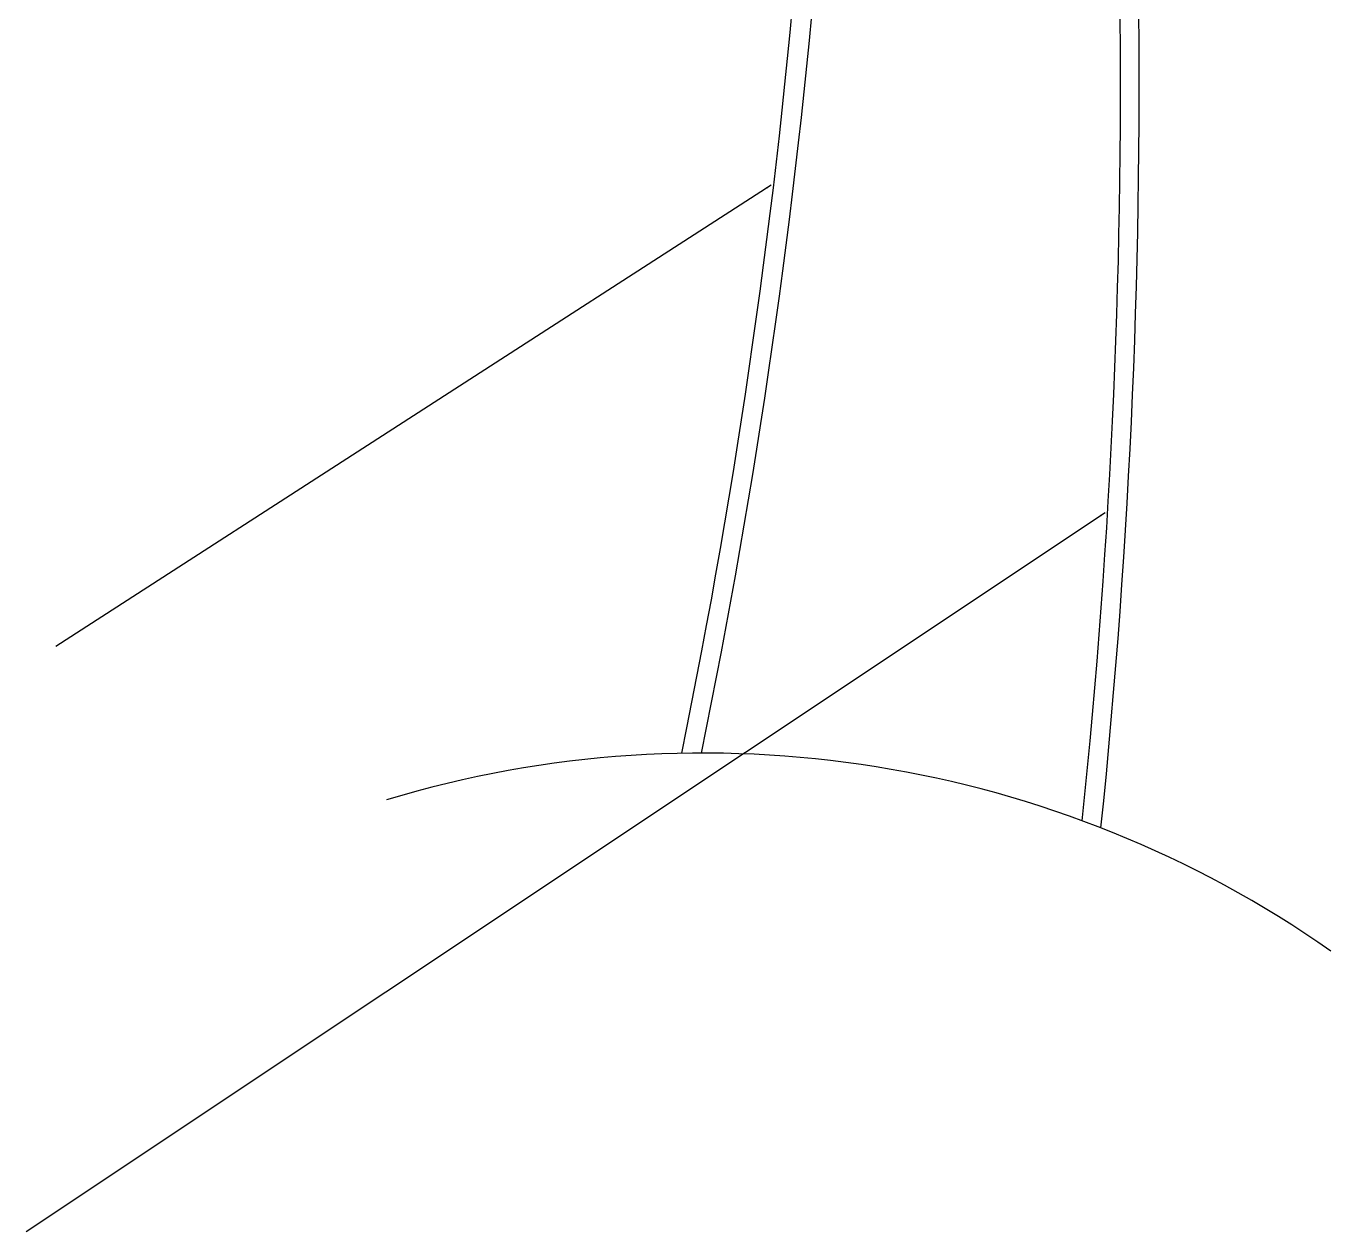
# Model space of a CAD drawing. Header units: metres. Extents: x 0 to 5442, y 0 to 7067.
# Drawn here: x 4805 to 5423, y 831 to 1402 of the extents above; entities that cross this region are included whole.
import ezdxf

# ---------------------------------------------------------------- set-up
doc = ezdxf.new("R2010")
doc.units = ezdxf.units.M
for name, color, linetype in [('3', 3, 'Continuous'), ('7', 7, 'Continuous'), ('DIM', 3, 'Continuous'), ('TEXT', 3, 'Continuous')]:
    doc.layers.add(name, color=color, linetype=linetype)
doc.dimstyles.get("Standard").update_dxf_attribs({"dimtxt": 2.5, "dimasz": 2.5, "dimexe": 1.25, "dimexo": 0.625, "dimtad": 1, "dimcen": 2.5, "dimazin": 3, "dimtfac": 1, "dimtmove": 0, "dimatfit": 3})

msp = doc.modelspace()

# ---------------------------------------------------------------- linework, layer by layer
at = {"layer": '3'}
msp.add_arc((5125.95, 539.41), 518.11, 54.98, 106.83, dxfattribs=at)
at = {"layer": '7'}
for points in [[(5115.73, 1057.42, 0.06), (5180.2, 1842.76), (5228.2, 1842.76), (5228.2, 1797.76), (5219.2, 1797.76), (5219.2, 1833.76), (5189.47, 1833.76, -0.06), (5124.92, 1057.52, -0.06)], [(5305.49, 1025.42, 0.06), (5292.38, 1833.76), (5261.2, 1833.76), (5261.2, 1797.76), (5252.2, 1797.76), (5252.2, 1842.76), (5300.2, 1842.76, -0.06), (5314.19, 1022.11, -0.06)]]:
    msp.add_lwpolyline(points, format="xyb", dxfattribs=at)
at = {"layer": 'TEXT'}
msp.add_line((4822.75, 842.11), (4822.75, 842.11), dxfattribs=at)

# ---------------------------------------------------------------- leaders
at = {"layer": 'DIM'}
for points in [[(5158.03, 1326.63), (4819.2, 1108)], [(5316.27, 1171.45), (4805.14, 830.63)]]:
    msp.add_leader(points, dimstyle='Standard', dxfattribs=at)

doc.saveas('drawing.dxf')
